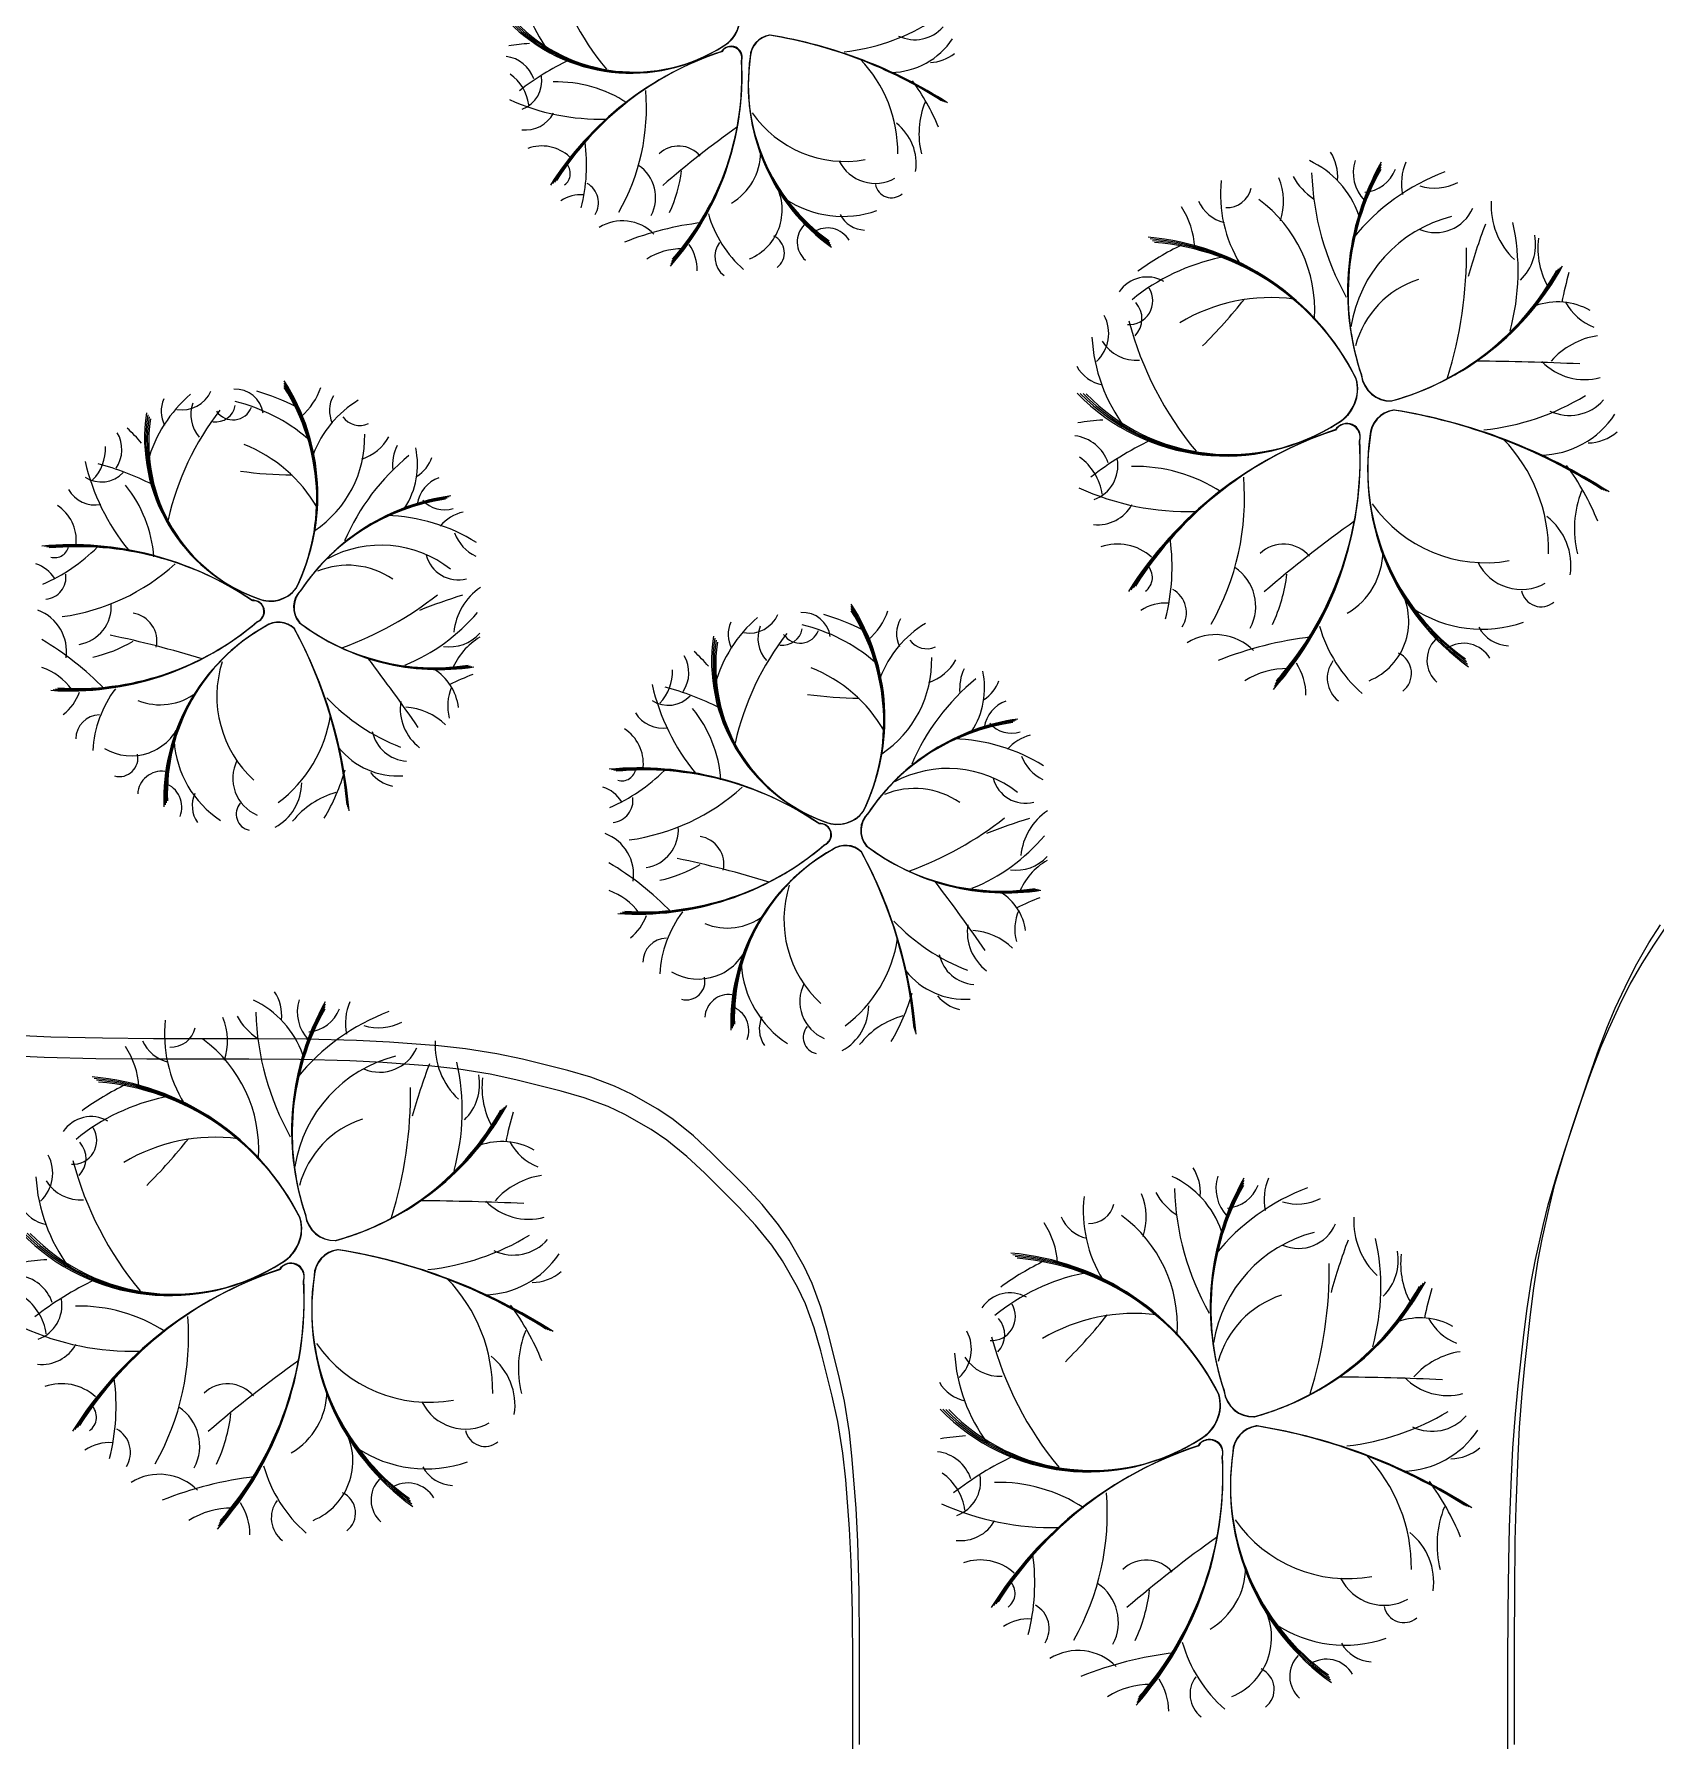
# Model space of a CAD drawing. Header units: metres. Extents: x -1097 to 1588, y -673 to 884.
# Drawn here: x 1047.83 to 1084.96, y 563.32 to 602.42 of the extents above; entities that cross this region are included whole.
import ezdxf

# ---------------------------------------------------------------- set-up
doc = ezdxf.new("R2010")
doc.units = ezdxf.units.M
for name, color, linetype, lineweight, plot in [('TERRENO', 188, 'Continuous', 0, False), ('VEGETACION', 85, 'Continuous', 0, False), ('VISTA LEJOS', 7, 'Continuous', 0, False)]:
    doc.layers.add(name, color=color, linetype=linetype, lineweight=lineweight, plot=plot)

msp = doc.modelspace()

# ---------------------------------------------------------------- linework, layer by layer
at = {"layer": 'TERRENO'}
for points in [[(1081.574, 562.768), (1081.574, 565.101), (1081.579, 566.267), (1081.593, 567.434), (1081.612, 568.211), (1081.656, 569.378), (1081.689, 570.026), (1081.747, 570.803), (1081.809, 571.451), (1081.939, 572.618), (1082.016, 573.223), (1082.116, 573.871), (1082.208, 574.346), (1082.38, 575.123), (1082.5, 575.599), (1082.688, 576.247), (1082.88, 576.851), (1083.268, 578.018), (1083.475, 578.608), (1083.705, 579.213), (1083.883, 579.631), (1084.185, 580.279), (1084.377, 580.653), (1084.651, 581.128), (1084.915, 581.546), (1085.433, 582.324)], [(1048.055, 578.973), (1047.258, 579.012)], [(1049.236, 578.944), (1048.055, 578.973)], [(1050.407, 578.935), (1049.236, 578.944)], [(1052.74, 578.935), (1050.407, 578.935)], [(1053.902, 578.925), (1052.74, 578.935)], [(1055.054, 578.896), (1053.902, 578.925)], [(1055.812, 578.858), (1055.054, 578.896)], [(1056.935, 578.772), (1055.812, 578.858)], [(1057.55, 578.704), (1056.935, 578.772)], [(1058.27, 578.589), (1057.55, 578.704)], [(1058.855, 578.464), (1058.27, 578.589)], [(1059.892, 578.205), (1058.855, 578.464)], [(1060.42, 578.052), (1059.892, 578.205)], [(1060.967, 577.85), (1060.42, 578.052)], [(1061.351, 577.668), (1060.967, 577.85)], [(1061.956, 577.322), (1061.351, 577.668)], [(1062.311, 577.082), (1061.956, 577.322)], [(1062.772, 576.707), (1062.311, 577.082)], [(1063.185, 576.323), (1062.772, 576.707)], [(1063.963, 575.546), (1063.185, 576.323)], [(1064.347, 575.133), (1063.963, 575.546)], [(1064.721, 574.672), (1064.347, 575.133)], [(1064.961, 574.317), (1064.721, 574.672)], [(1065.307, 573.712), (1064.961, 574.317)], [(1065.489, 573.328), (1065.307, 573.712)], [(1065.691, 572.781), (1065.489, 573.328)], [(1065.844, 572.253), (1065.691, 572.781)], [(1066.103, 571.216), (1065.844, 572.253)], [(1066.228, 570.631), (1066.103, 571.216)], [(1066.343, 569.911), (1066.228, 570.631)], [(1066.411, 569.296), (1066.343, 569.911)], [(1066.497, 568.173), (1066.411, 569.296)], [(1066.535, 567.414), (1066.497, 568.173)], [(1066.564, 566.262), (1066.535, 567.414)], [(1066.574, 565.101), (1066.564, 566.262)], [(1066.574, 562.768), (1066.574, 565.101)]]:
    msp.add_lwpolyline(points, dxfattribs=at)
at = {"layer": 'VEGETACION'}
for centre, radius, start, end in [((1062.13, 603.963), 3.177, -176.5521, -143.3248), ((1065.933, 605.752), 6.494, -165.075, -140.404), ((1063.234, 602.796), 0.75, -59.6316, 15.5267), ((1063.243, 602.792), 0.742, -59.6316, 15.5267), ((1063.252, 602.788), 0.735, -59.6316, 15.5267), ((1063.262, 602.784), 0.727, -59.6316, 15.5267), ((1061.49, 605.431), 3.908, -135.8986, -57.1106), ((1061.517, 605.401), 3.869, -135.8986, -57.1106), ((1061.544, 605.371), 3.83, -135.8986, -57.1106), ((1061.571, 605.34), 3.791, -135.8986, -57.1106), ((1065.869, 606.674), 4.686, -83.7709, -58.7855), ((1067.993, 603.154), 0.864, -115.4216, -41.3682), ((1059.492, 597.211), 5.002, 93.7471, 99.1785), ((1063.789, 601.89), 0.249, -16.3023, 147.7099), ((1064.735, 601.884), 0.513, 97.6577, 178.4723), ((1064.74, 601.879), 0.518, 97.6577, 178.4723), ((1064.746, 601.873), 0.523, 97.6577, 178.4723), ((1064.752, 601.868), 0.529, 97.6577, 178.4723), ((1063.032, 592.185), 10.337, 57.3651, 80.9064), ((1063.021, 592.08), 10.444, 57.3651, 80.9064), ((1063.009, 591.974), 10.55, 57.3651, 80.9064), ((1062.997, 591.869), 10.657, 57.3651, 80.9064), ((1067.415, 603.267), 1.729, -88.7585, -33.4892), ((1058.54, 601.143), 0.769, 18.8941, 82.6604), ((1062.672, 596.33), 6.075, 115.3675, 127.9134), ((1065.855, 595.041), 7.338, 108.2278, 147.7413), ((1065.838, 595.115), 7.265, 108.2278, 147.7413), ((1065.821, 595.188), 7.191, 108.2278, 147.7413), ((1065.804, 595.262), 7.118, 108.2278, 147.7413), ((1057.465, 601.446), 6.568, -41.3673, 3.0982), ((1057.532, 601.456), 6.503, -41.3673, 3.0982), ((1057.599, 601.465), 6.437, -41.3673, 3.0982), ((1057.666, 601.475), 6.371, -41.3673, 3.0982), ((1063.777, 601.873), 0.257, -16.3023, 147.7099), ((1063.781, 601.879), 0.255, -16.3023, 147.7099), ((1063.785, 601.884), 0.252, -16.3023, 147.7099), ((1068.593, 601.277), 4.415, 171.913, -125.4782), ((1068.639, 601.265), 4.461, 171.913, -125.4782), ((1068.685, 601.253), 4.506, 171.913, -125.4782), ((1068.73, 601.241), 4.552, 171.913, -125.4782), ((1064.527, 599.713), 3.076, -0.7301, 43.8737), ((1068.324, 602.662), 0.893, -88.4113, -50.0172), ((1058.13, 600.655), 1.034, 8.0443, 54.7383), ((1058.768, 601.342), 0.683, -69.9695, 9.6095), ((1059.784, 598.363), 2.961, 56.8352, 91.4125), ((1056.998, 600.733), 4.849, -29.5738, 4.6334), ((1063.961, 598.426), 4.936, 22.1727, 36.2527), ((1060.78, 605.453), 4.982, -114.5265, -88.3348), ((1059.076, 600.949), 0.727, -96.7983, -28.2853), ((1066.401, 602.105), 2.603, -145.1395, -79.9094), ((1070.027, 600.143), 1.939, 158.2317, -165.9475), ((1077.614, 581.045), 23.615, 125.3964, 130.683), ((1066.849, 599.448), 1.176, -8.5549, 52.1279), ((1059.447, 598.907), 0.949, 47.6643, 109.6767), ((1056.542, 599.42), 3.935, -14.4093, 7.687), ((1062.585, 599.209), 0.645, 40.1362, 133.6344), ((1059.781, 599.224), 0.323, -53.9788, 45.2466), ((1061.175, 598.676), 0.883, -28.0192, 56.4509), ((1063.1, 599.722), 1.364, -59.5602, -0.2949), ((1067.089, 599.919), 0.921, -153.6978, -60.843), ((1076.109, 597.549), 2.176, 19.3799, 65.0277), ((1076.637, 599.154), 1.04, -4.3751, 32.8068), ((1083.929, 596.538), 6.027, 150.7331, -161.4167), ((1083.874, 596.511), 5.967, 150.7331, -161.4167), ((1078.963, 599.249), 0.93, 162.6341, -136.29), ((1080.341, 598.994), 1.206, 155.9267, -168.1089), ((1059.547, 599.656), 3.124, -25.0359, -6.7435), ((1063.745, 598.39), 1.211, -67.7638, 32.3503), ((1077.993, 598.734), 3, 173.7036, -148.3047), ((1075.055, 598.588), 1.382, -18.7133, 22.7547), ((1077.854, 599.788), 1.353, -152.03, -122.6218), ((1083.335, 599.448), 6.258, -178.1326, -150.7686), ((1083.818, 596.484), 5.906, 150.7331, -161.4167), ((1083.762, 596.457), 5.846, 150.7331, -161.4167), ((1081.903, 594.591), 4.996, 110.7626, 140.8488), ((1078.237, 599.605), 0.81, -85.9073, -20.2766), ((1079.9, 600.018), 1.128, -107.8136, -62.3112), ((1060.349, 597.916), 0.824, 85.7524, 124.0799), ((1060.244, 598.558), 0.504, -32.2089, 60.6406), ((1066.345, 600.605), 2.362, -123.8321, -70.7414), ((1067.459, 599.045), 0.376, -168.8643, -49.8025), ((1075.131, 599.023), 0.58, -91.5673, -13.2579), ((1074.017, 596.102), 3.133, -3.5394, 53.779), ((1065.812, 599.022), 2.646, -164.2076, -131.0821), ((1066.875, 598.604), 0.676, -151.5837, -92.9724), ((1072.538, 597.431), 1.869, 3.1897, 33.3637), ((1075.262, 598.924), 0.839, -156.8216, -102.7882), ((1081.055, 595.216), 3.119, 104.3022, 170.9064), ((1079.92, 598.794), 0.922, -113.016, -23.0588), ((1082.882, 598.489), 1.693, 176.6602, -133.0871), ((1061.296, 597.132), 1.01, 44.3843, 121.9898), ((1063.912, 591.206), 6.938, 96.616, 111.7048), ((1065.857, 597.658), 0.557, 135.5337, -131.4923), ((1065.993, 597.402), 0.575, 30.6869, 123.3596), ((1094.553, 593.001), 14.413, 159.4444, 164.448), ((1076.689, 596.991), 5.12, -15.5135, 12.5466), ((1062.64, 596.065), 1.434, 88.5527, 123.2134), ((1061.931, 596.999), 1.079, -0.1646, 33.7767), ((1063.958, 597.318), 0.546, 143.2772, -127.661), ((1064.583, 597.407), 0.424, -52.5657, 65.2349), ((1076.97, 591.674), 6.571, 115.84, 126.0473), ((1072.849, 591.922), 5.862, 26.488, 85.2614), ((1072.903, 591.942), 5.803, 26.488, 85.2614), ((1072.958, 591.961), 5.745, 26.488, 85.2614), ((1073.013, 591.98), 5.686, 26.488, 85.2614), ((1071.142, 597.393), 9.484, -17.4611, 0.7999), ((1081.074, 597.596), 1.134, -45.9704, 10.8268), ((1084.097, 597.517), 1.835, 172.9522, -149.5421), ((1075.97, 592.648), 4.754, 101.8229, 129.1764), ((1077.237, 600.118), 6.327, -74.6311, -28.7579), ((1077.225, 600.182), 6.391, -74.6311, -28.7579), ((1073.314, 596.079), 0.775, 60.4896, 145.8542), ((1080.2, 594.716), 2.189, 107.819, 165.0507), ((1077.259, 599.991), 6.199, -74.6311, -28.7579), ((1077.248, 600.054), 6.263, -74.6311, -28.7579), ((1093.357, 594.021), 10.79, 164.2299, 167.915), ((1072.894, 596.311), 0.548, -93.337, 31.2781), ((1076.155, 592.29), 4.093, 82.6825, 120.7871), ((1066.627, 603.342), 11.329, -45.3806, -38.1227), ((1082.714, 594.77), 1.513, 60.4793, 109.6306), ((1084.04, 596.908), 1.306, -151.08, -112.5106), ((1071.555, 595.562), 0.878, -47.0727, 28.0407), ((1072.634, 595.896), 0.561, -44.3593, 41.3924), ((1080.488, 597.872), 7.859, -165.075, -140.404), ((1083.896, 593.744), 1.784, 98.7465, 138.355), ((1075.885, 595.706), 3.845, -176.5521, -143.3248), ((1073.077, 595.884), 0.939, -147.6286, -86.1269), ((1072.448, 595.224), 0.855, -150.9131, -100.7918), ((1080.393, 533.333), 61.595, 87.37064, 89.56824), ((1083.335, 595.877), 1.374, -135.5987, -75.0452), ((1049.599, 591.778), 4.698, -26.0226, 32.7509), ((1049.519, 591.831), 4.795, -26.0226, 32.7509), ((1049.559, 591.804), 4.747, -26.0226, 32.7509), ((1049.478, 591.857), 4.844, -26.0226, 32.7509), ((1052.934, 594.831), 1.544, -49.3208, -19.1468), ((1077.221, 594.294), 0.907, -59.6316, 15.5267), ((1077.232, 594.289), 0.898, -59.6316, 15.5267), ((1077.244, 594.285), 0.889, -59.6316, 15.5267), ((1077.255, 594.28), 0.88, -59.6316, 15.5267), ((1078.893, 594.7), 0.681, -173.0796, -87.7707), ((1078.887, 594.691), 0.674, -173.0796, -87.7707), ((1078.882, 594.682), 0.667, -173.0796, -87.7707), ((1078.876, 594.673), 0.66, -173.0796, -87.7707), ((1053.486, 591.769), 3.177, 130.9374, 164.1647), ((1051.441, 593.78), 0.707, 156.5763, -153.3024), ((1051.214, 594.536), 0.725, -99.5832, -24.4698), ((1052.19, 593.7), 0.776, 159.8609, -138.6374), ((1052.437, 593.643), 0.64, 7.979, 93.3436), ((1051.524, 590.176), 3.928, 49.3123, 76.6659), ((1051.388, 589.03), 5.429, 63.3294, 73.5368), ((1056.531, 591.91), 2.478, 121.1931, 159.1848), ((1055.282, 593.796), 0.693, 150.6678, -155.2987), ((1075.111, 597.483), 4.73, -135.8986, -57.1106), ((1075.144, 597.447), 4.683, -135.8986, -57.1106), ((1075.176, 597.41), 4.635, -135.8986, -57.1106), ((1075.208, 597.374), 4.588, -135.8986, -57.1106), ((1080.41, 598.987), 5.671, -83.7709, -58.7855), ((1082.981, 594.728), 1.045, -115.4216, -41.3682), ((1054.262, 593.17), 3.908, 171.5909, -109.6211), ((1054.254, 593.131), 3.869, 171.5909, -109.6211), ((1054.247, 593.091), 3.83, 171.5909, -109.6211), ((1054.239, 593.051), 3.791, 171.5909, -109.6211), ((1057.221, 589.841), 6.494, 142.4144, 167.0855), ((1051.975, 593.996), 0.464, -96.8698, -11.1181), ((1052.379, 594.034), 0.453, -145.8475, -21.2324), ((1055.282, 593.932), 0.479, -144.0778, -65.7685), ((1072.693, 587.535), 6.054, 93.7471, 99.1785), ((1079.037, 593.19), 0.621, 97.6577, 178.4723), ((1079.045, 593.184), 0.627, 97.6577, 178.4723), ((1079.052, 593.177), 0.634, 97.6577, 178.4723), ((1079.059, 593.171), 0.64, 97.6577, 178.4723), ((1076.977, 581.452), 12.511, 57.3651, 80.9064), ((1076.963, 581.325), 12.64, 57.3651, 80.9064), ((1076.949, 581.197), 12.769, 57.3651, 80.9064), ((1076.935, 581.069), 12.898, 57.3651, 80.9064), ((1082.282, 594.864), 2.092, -88.7585, -33.4892), ((1049.064, 592.901), 0.769, -33.6164, 30.1498), ((1046.524, 589.753), 5.002, 41.2365, 46.668), ((1052.806, 593.193), 2.589, -56.0499, 1.2684), ((1054.958, 593.763), 1.142, -71.2238, -29.7558), ((1071.541, 592.294), 0.931, 18.8941, 82.6604), ((1080.393, 584.909), 8.881, 108.2278, 147.7413), ((1080.373, 584.998), 8.792, 108.2278, 147.7413), ((1080.353, 585.087), 8.703, 108.2278, 147.7413), ((1080.332, 585.176), 8.615, 108.2278, 147.7413), ((1077.879, 593.178), 0.311, -16.3023, 147.7099), ((1077.883, 593.184), 0.308, -16.3023, 147.7099), ((1077.888, 593.191), 0.305, -16.3023, 147.7099), ((1077.893, 593.197), 0.302, -16.3023, 147.7099), ((1083.707, 592.455), 5.344, 171.913, -125.4782), ((1083.763, 592.441), 5.399, 171.913, -125.4782), ((1083.818, 592.427), 5.454, 171.913, -125.4782), ((1083.873, 592.413), 5.509, 171.913, -125.4782), ((1083.381, 594.133), 1.081, -88.4113, -50.0172), ((1048.427, 592.93), 1.034, -44.4663, 2.2277), ((1051.382, 589.874), 3.382, 30.1719, 68.2766), ((1059.686, 588.767), 5.171, 129.3569, 156.7209), ((1057.152, 592.531), 1.118, 155.4594, -175.1323), ((1054.807, 592.549), 1.798, -33.1306, 12.5172), ((1076.542, 586.469), 7.353, 115.3675, 127.9134), ((1070.239, 592.661), 7.95, -41.3673, 3.0982), ((1070.32, 592.672), 7.87, -41.3673, 3.0982), ((1070.402, 592.684), 7.791, -41.3673, 3.0982), ((1070.483, 592.696), 7.711, -41.3673, 3.0982), ((1078.786, 590.563), 3.722, -0.7301, 43.8737), ((1053.847, 593.748), 4.982, -167.037, -140.8453), ((1049.361, 592.841), 0.683, -122.4801, -42.901), ((1047.76, 586.693), 6.075, 62.857, 75.4028), ((1053.837, 601.679), 9.361, -97.8912, -90.6332), ((1056.125, 593.01), 0.859, -56.8856, -19.7037), ((1071.044, 591.703), 1.251, 8.0443, 54.7383), ((1071.817, 592.534), 0.827, -69.9695, 9.6095), ((1073.046, 588.93), 3.584, 56.8352, 91.4125), ((1078.101, 589.006), 5.974, 22.1727, 36.2527), ((1049.236, 592.358), 0.727, -149.3088, -80.7958), ((1047.615, 590.223), 2.961, 4.3247, 38.902), ((1057.357, 591.533), 0.769, 110.1236, 171.1994), ((1074.251, 597.51), 6.03, -114.5265, -88.3348), ((1069.674, 591.798), 5.869, -29.5738, 4.6334), ((1047.842, 590.821), 0.949, -4.8462, 57.1662), ((1057.939, 586.982), 4.83, 98.2226, 146.0727), ((1057.985, 586.959), 4.88, 98.2226, 146.0727), ((1058.031, 586.936), 4.93, 98.2226, 146.0727), ((1058.077, 586.913), 4.98, 98.2226, 146.0727), ((1057.225, 592.188), 0.669, -138.4179, -72.7871), ((1072.19, 592.059), 0.88, -96.7983, -28.2853), ((1081.054, 593.458), 3.15, -145.1395, -79.9094), ((1085.443, 591.083), 2.347, 158.2317, -165.9475), ((1055.781, 587.263), 4.128, 58.2521, 88.3382), ((1057.882, 590.501), 0.996, 103.4162, 139.3806), ((1094.625, 567.97), 28.581, 125.3964, 130.683), ((1081.596, 590.242), 1.423, -8.5549, 52.1279), ((1058.332, 591.305), 0.932, -160.3242, -114.8217), ((1069.122, 590.209), 4.762, -14.4093, 7.687), ((1048.674, 583.383), 7.338, 55.7173, 95.2308), ((1046.481, 593.439), 3.935, -66.9198, -44.8235), ((1048.722, 583.442), 7.265, 55.7173, 95.2308), ((1048.77, 583.5), 7.191, 55.7173, 95.2308), ((1048.819, 583.558), 7.118, 55.7173, 95.2308), ((1048.297, 590.749), 0.323, -106.4894, -7.264), ((1055.765, 588.133), 2.577, 51.7917, 118.3959), ((1057.54, 590.677), 0.762, -165.5266, -75.5693), ((1072.638, 589.587), 1.149, 47.6643, 109.6767), ((1076.436, 589.953), 0.78, 40.1362, 133.6344), ((1077.06, 590.574), 1.651, -59.5602, -0.2949), ((1047.604, 589.502), 0.824, 33.2419, 71.5693), ((1048.05, 589.976), 0.504, -84.7195, 8.1301), ((1047.801, 593.876), 4.849, -82.0843, -47.8772), ((1055.006, 588.442), 1.809, 55.3084, 112.5402), ((1073.043, 589.972), 0.39, -53.9788, 45.2466), ((1074.73, 589.308), 1.069, -28.0192, 56.4509), ((1072.759, 590.494), 3.781, -25.0359, -6.7435), ((1081.887, 590.812), 1.115, -153.6978, -60.843), ((1053.232, 590.183), 0.75, -112.1422, -36.9838), ((1053.235, 590.173), 0.742, -112.1422, -36.9838), ((1053.237, 590.164), 0.735, -112.1422, -36.9838), ((1053.24, 590.154), 0.727, -112.1422, -36.9838), ((1054.313, 589.289), 0.546, 134.4099, -140.2812), ((1054.322, 589.289), 0.551, 134.4099, -140.2812), ((1054.33, 589.29), 0.557, 134.4099, -140.2812), ((1054.339, 589.291), 0.563, 134.4099, -140.2812), ((1058.829, 588.581), 1.399, 124.1497, 174.4023), ((1073.602, 589.165), 0.61, -32.2089, 60.6406), ((1077.839, 588.962), 1.466, -67.7638, 32.3503), ((1082.335, 589.755), 0.456, -168.8643, -49.8025), ((1048.71, 589.309), 0.883, -80.5297, 3.9404), ((1052.831, 589.191), 0.257, -68.8128, 95.1993), ((1052.837, 589.191), 0.255, -68.8128, 95.1993), ((1052.844, 589.191), 0.252, -68.8128, 95.1993), ((1052.851, 589.191), 0.249, -68.8128, 95.1993), ((1052.207, 595.727), 7.836, -69.9716, -51.7106), ((1061.1, 578.17), 11.909, 106.9339, 111.9374), ((1062.544, 586.689), 4.747, -26.0226, 32.7509), ((1062.464, 586.742), 4.844, -26.0226, 32.7509), ((1062.504, 586.716), 4.795, -26.0226, 32.7509), ((1073.73, 588.388), 0.997, 85.7524, 124.0799), ((1080.986, 591.642), 2.858, -123.8321, -70.7414), ((1047.559, 588.273), 1.01, -8.1262, 69.4793), ((1048.65, 593.939), 6.568, -93.8779, -49.4123), ((1048.699, 593.892), 6.503, -93.8779, -49.4123), ((1048.747, 593.844), 6.437, -93.8779, -49.4123), ((1048.795, 593.797), 6.371, -93.8779, -49.4123), ((1049.991, 588.515), 0.645, -12.3743, 81.1239), ((1055.326, 584.919), 4.506, 119.4025, -177.9888), ((1055.307, 584.962), 4.461, 119.4025, -177.9888), ((1055.288, 585.006), 4.415, 119.4025, -177.9888), ((1053.42, 588.413), 0.529, 45.1472, 125.9617), ((1053.421, 588.421), 0.523, 45.1472, 125.9617), ((1053.421, 588.429), 0.518, 45.1472, 125.9617), ((1053.422, 588.437), 0.513, 45.1472, 125.9617), ((1056.986, 593.023), 5.122, -127.1416, -81.2685), ((1057.022, 593.062), 5.175, -127.1416, -81.2685), ((1057.058, 593.102), 5.228, -127.1416, -81.2685), ((1057.094, 593.141), 5.281, -127.1416, -81.2685), ((1054.733, 591.888), 4.231, -68.024, -39.9639), ((1066.471, 586.654), 3.177, 130.9374, 164.1647), ((1064.426, 588.665), 0.707, 156.5763, -153.3024), ((1064.199, 589.421), 0.725, -99.5832, -24.4698), ((1065.176, 588.585), 0.776, 159.8609, -138.6374), ((1065.423, 588.528), 0.64, 7.979, 93.3436), ((1064.509, 585.061), 3.928, 49.3123, 76.6659), ((1064.373, 583.915), 5.429, 63.3294, 73.5368), ((1062.584, 586.663), 4.698, -26.0226, 32.7509), ((1065.919, 589.716), 1.544, -49.3208, -19.1468), ((1069.517, 586.795), 2.478, 121.1931, 159.1848), ((1068.268, 588.681), 0.693, 150.6678, -155.2987), ((1080.342, 589.727), 3.202, -164.2076, -131.0821), ((1044.448, 582.591), 6.938, 44.1055, 59.1943), ((1048.497, 591.198), 3.124, -77.5465, -59.254), ((1044.726, 565.535), 23.615, 72.8859, 78.1724), ((1055.344, 584.876), 4.552, 119.4025, -177.9888), ((1044.69, 583.885), 10.337, 4.8546, 28.3959), ((1044.599, 583.83), 10.444, 4.8546, 28.3959), ((1044.509, 583.775), 10.55, 4.8546, 28.3959), ((1044.418, 583.72), 10.657, 4.8546, 28.3959), ((1057.335, 589.318), 0.937, -98.481, -41.6837), ((1058.803, 587.296), 1.516, 120.4416, 157.9474), ((1067.247, 588.055), 3.908, 171.5909, -109.6211), ((1067.24, 588.016), 3.869, 171.5909, -109.6211), ((1067.232, 587.976), 3.83, 171.5909, -109.6211), ((1067.224, 587.937), 3.791, 171.5909, -109.6211), ((1070.206, 584.726), 6.494, 142.4144, 167.0855), ((1064.96, 588.881), 0.464, -96.8698, -11.1181), ((1065.364, 588.919), 0.453, -145.8475, -21.2324), ((1068.267, 588.817), 0.479, -144.0778, -65.7685), ((1074.876, 587.439), 1.222, 44.3843, 121.9898), ((1078.041, 580.267), 8.396, 96.616, 111.7048), ((1080.396, 588.076), 0.675, 135.5337, -131.4923), ((1080.561, 587.767), 0.696, 30.6869, 123.3596), ((1081.628, 589.221), 0.818, -151.5837, -92.9724), ((1014.86, 557.447), 50.894, 34.8601, 37.0577), ((1062.049, 587.787), 0.769, -33.6164, 30.1498), ((1059.509, 584.638), 5.002, 41.2365, 46.668), ((1065.791, 588.078), 2.589, -56.0499, 1.2684), ((1067.943, 588.648), 1.142, -71.2238, -29.7558), ((1078.854, 587.773), 0.513, -52.5657, 65.2349), ((1047.53, 586.557), 1.434, 36.0422, 70.7029), ((1054.612, 587.25), 2.603, 162.3499, -132.4199), ((1056.307, 586.821), 1.25, 7.9688, 57.1201), ((1061.167, 579.466), 8.915, 111.7193, 115.4045), ((1061.412, 587.815), 1.034, -44.4663, 2.2277), ((1064.367, 584.759), 3.382, 30.1719, 68.2766), ((1070.137, 587.416), 1.118, 155.4594, -175.1323), ((1067.792, 587.434), 1.798, -33.1306, 12.5172), ((1076.503, 586.148), 1.735, 88.5527, 123.2134), ((1075.644, 587.278), 1.306, -0.1646, 33.7767), ((1078.098, 587.664), 0.66, 143.2772, -127.661), ((1047.839, 587.689), 1.079, -52.6752, -18.7339), ((1051.807, 585.841), 2.646, 143.2819, 176.4074), ((1050.712, 588.418), 1.364, -112.0707, -52.8054), ((1058.375, 587.027), 1.079, 156.4094, -165.0211), ((1066.832, 588.633), 4.982, -167.037, -140.8453), ((1060.745, 581.578), 6.075, 62.857, 75.4028), ((1066.822, 596.564), 9.361, -97.8912, -90.6332), ((1072.671, 583.652), 5.171, 129.3569, 156.7209), ((1069.11, 587.895), 0.859, -56.8856, -19.7037), ((1057.913, 590.452), 4.686, -136.2814, -111.296), ((1057.345, 586.971), 1.136, 171.8908, -127.5558), ((1056.228, 585.531), 1.474, 46.236, 85.8445), ((1062.346, 587.726), 0.683, -122.4801, -42.901), ((1060.601, 585.108), 2.961, 4.3247, 38.902), ((1070.342, 586.418), 0.769, 110.1236, 171.1994), ((1049.326, 586.274), 0.546, 90.7666, 179.8284), ((1050.047, 587.096), 1.211, -120.2743, -20.1602), ((1051.573, 587.281), 3.076, -53.2407, -8.6368), ((1060.827, 585.706), 0.949, -4.8462, 57.1662), ((1062.222, 587.243), 0.727, -149.3088, -80.7958), ((1070.925, 581.868), 4.83, 98.2226, 146.0727), ((1070.97, 581.845), 4.88, 98.2226, 146.0727), ((1071.016, 581.822), 4.93, 98.2226, 146.0727), ((1071.062, 581.799), 4.98, 98.2226, 146.0727), ((1070.21, 587.073), 0.669, -138.4179, -72.7871), ((1053.387, 586.381), 2.362, -176.3426, -123.252), ((1056.413, 586.625), 0.864, -167.9321, -93.8787), ((1068.766, 582.148), 4.128, 58.2521, 88.3382), ((1070.868, 585.386), 0.996, 103.4162, 139.3806), ((1049.778, 585.833), 0.424, -105.0763, 12.7243), ((1053.296, 585.373), 0.921, 153.7916, -113.3535), ((1056.151, 587.152), 1.729, -141.269, -85.9997), ((1071.317, 586.19), 0.932, -160.3242, -114.8217), ((1050.752, 584.975), 0.557, 83.0232, 175.9972), ((1050.208, 586.947), 4.936, -30.3378, -16.2579), ((1056.224, 586.063), 0.893, -140.9218, -102.5277), ((1061.659, 578.269), 7.338, 55.7173, 95.2308), ((1059.466, 588.324), 3.935, -66.9198, -44.8235), ((1061.708, 578.327), 7.265, 55.7173, 95.2308), ((1061.756, 578.385), 7.191, 55.7173, 95.2308), ((1061.804, 578.443), 7.118, 55.7173, 95.2308), ((1061.282, 585.634), 0.323, -106.4894, -7.264), ((1068.75, 583.018), 2.577, 51.7917, 118.3959), ((1070.525, 585.562), 0.762, -165.5266, -75.5693), ((1050.632, 584.711), 0.575, -21.8236, 70.849), ((1052.122, 584.742), 0.676, 155.9057, -145.483), ((1052.776, 585.277), 1.176, -61.0654, -0.3826), ((1055.261, 583.178), 1.939, 105.7212, 141.542), ((1060.589, 584.387), 0.824, 33.2419, 71.5693), ((1060.786, 588.761), 4.849, -82.0843, -47.8772), ((1067.992, 583.327), 1.809, 55.3084, 112.5402), ((1052.828, 584.548), 0.376, 138.6252, -102.3131), ((1061.035, 584.862), 0.504, -84.7195, 8.1301), ((1066.217, 585.068), 0.75, -112.1422, -36.9838), ((1066.22, 585.059), 0.742, -112.1422, -36.9838), ((1066.223, 585.049), 0.735, -112.1422, -36.9838), ((1066.225, 585.039), 0.727, -112.1422, -36.9838), ((1067.298, 584.174), 0.546, 134.4099, -140.2812), ((1067.307, 584.175), 0.551, 134.4099, -140.2812), ((1067.315, 584.175), 0.557, 134.4099, -140.2812), ((1067.324, 584.176), 0.563, 134.4099, -140.2812), ((1071.814, 583.467), 1.399, 124.1497, 174.4023), ((1061.696, 584.194), 0.883, -80.5297, 3.9404), ((1065.816, 584.076), 0.257, -68.8128, 95.1993), ((1065.823, 584.076), 0.255, -68.8128, 95.1993), ((1065.829, 584.076), 0.252, -68.8128, 95.1993), ((1065.836, 584.076), 0.249, -68.8128, 95.1993), ((1065.192, 590.612), 7.836, -69.9716, -51.7106), ((1074.086, 573.055), 11.909, 106.9339, 111.9374), ((1060.544, 583.158), 1.01, -8.1262, 69.4793), ((1061.635, 588.824), 6.568, -93.8779, -49.4123), ((1061.684, 588.777), 6.503, -93.8779, -49.4123), ((1061.732, 588.73), 6.437, -93.8779, -49.4123), ((1061.781, 588.682), 6.371, -93.8779, -49.4123), ((1062.976, 583.4), 0.645, -12.3743, 81.1239), ((1066.405, 583.298), 0.529, 45.1472, 125.9617), ((1066.406, 583.306), 0.523, 45.1472, 125.9617), ((1066.406, 583.314), 0.518, 45.1472, 125.9617), ((1066.407, 583.322), 0.513, 45.1472, 125.9617), ((1069.971, 587.908), 5.122, -127.1416, -81.2685), ((1070.007, 587.947), 5.175, -127.1416, -81.2685), ((1070.043, 587.987), 5.228, -127.1416, -81.2685), ((1070.079, 588.026), 5.281, -127.1416, -81.2685), ((1067.718, 586.773), 4.231, -68.024, -39.9639), ((1057.433, 577.476), 6.938, 44.1055, 59.1943), ((1061.482, 586.083), 3.124, -77.5465, -59.254), ((1057.711, 560.42), 23.615, 72.8859, 78.1724), ((1068.329, 579.761), 4.552, 119.4025, -177.9888), ((1068.311, 579.804), 4.506, 119.4025, -177.9888), ((1068.292, 579.848), 4.461, 119.4025, -177.9888), ((1068.274, 579.891), 4.415, 119.4025, -177.9888), ((1057.675, 578.77), 10.337, 4.8546, 28.3959), ((1057.585, 578.715), 10.444, 4.8546, 28.3959), ((1057.494, 578.66), 10.55, 4.8546, 28.3959), ((1057.403, 578.605), 10.657, 4.8546, 28.3959), ((1070.32, 584.203), 0.937, -98.481, -41.6837), ((1071.788, 582.181), 1.516, 120.4416, 157.9474), ((1027.846, 552.333), 50.894, 34.8601, 37.0577), ((1060.516, 581.443), 1.434, 36.0422, 70.7029), ((1067.597, 582.135), 2.603, 162.3499, -132.4199), ((1069.292, 581.706), 1.25, 7.9688, 57.1201), ((1074.153, 574.352), 8.915, 111.7193, 115.4045), ((1060.824, 582.574), 1.079, -52.6752, -18.7339), ((1064.792, 580.726), 2.646, 143.2819, 176.4074), ((1063.697, 583.304), 1.364, -112.0707, -52.8054), ((1071.36, 581.912), 1.079, 156.4094, -165.0211), ((1070.898, 585.337), 4.686, -136.2814, -111.296), ((1070.33, 581.856), 1.136, 171.8908, -127.5558), ((1069.213, 580.416), 1.474, 46.236, 85.8445), ((1062.311, 581.159), 0.546, 90.7666, 179.8284), ((1063.032, 581.981), 1.211, -120.2743, -20.1602), ((1064.558, 582.166), 3.076, -53.2407, -8.6368), ((1066.372, 581.266), 2.362, -176.3426, -123.252), ((1069.399, 581.51), 0.864, -167.9321, -93.8787), ((1062.763, 580.718), 0.424, -105.0763, 12.7243), ((1066.281, 580.258), 0.921, 153.7916, -113.3535), ((1069.136, 582.037), 1.729, -141.269, -85.9997), ((1051.927, 578.314), 2.176, 19.3799, 65.0277), ((1052.456, 579.918), 1.04, -4.3751, 32.8068), ((1059.748, 577.303), 6.027, 150.7331, -161.4167), ((1054.781, 580.014), 0.93, 162.6341, -136.29), ((1056.159, 579.758), 1.206, 155.9267, -168.1089), ((1063.737, 579.86), 0.557, 83.0232, 175.9972), ((1063.193, 581.832), 4.936, -30.3378, -16.2579), ((1069.209, 580.948), 0.893, -140.9218, -102.5277), ((1050.873, 579.352), 1.382, -18.7133, 22.7547), ((1053.672, 580.552), 1.353, -152.03, -122.6218), ((1059.153, 580.213), 6.258, -178.1326, -150.7686), ((1059.692, 577.276), 5.967, 150.7331, -161.4167), ((1059.636, 577.249), 5.906, 150.7331, -161.4167), ((1059.58, 577.221), 5.846, 150.7331, -161.4167), ((1057.721, 575.355), 4.996, 110.7626, 140.8488), ((1054.056, 580.37), 0.81, -85.9073, -20.2766), ((1063.617, 579.596), 0.575, -21.8236, 70.849), ((1065.107, 579.628), 0.676, 155.9057, -145.483), ((1065.761, 580.162), 1.176, -61.0654, -0.3826), ((1068.246, 578.063), 1.939, 105.7212, 141.542), ((1053.811, 579.499), 3, 173.7036, -148.3047), ((1050.949, 579.788), 0.58, -91.5673, -13.2579), ((1055.719, 580.782), 1.128, -107.8136, -62.3112), ((1065.813, 579.433), 0.376, 138.6252, -102.3131), ((1048.356, 578.196), 1.869, 3.1897, 33.3637), ((1051.081, 579.688), 0.839, -156.8216, -102.7882), ((1049.835, 576.867), 3.133, -3.5394, 53.779), ((1055.738, 579.559), 0.922, -113.016, -23.0588), ((1058.7, 579.254), 1.693, 176.6602, -133.0871), ((1056.874, 575.981), 3.119, 104.3022, 170.9064), ((1070.371, 573.766), 14.413, 159.4444, 164.448), ((1052.508, 577.755), 5.12, -15.5135, 12.5466), ((1052.788, 572.439), 6.571, 115.84, 126.0473), ((1048.667, 572.687), 5.862, 26.488, 85.2614), ((1048.722, 572.706), 5.803, 26.488, 85.2614), ((1048.777, 572.725), 5.745, 26.488, 85.2614), ((1048.832, 572.744), 5.686, 26.488, 85.2614), ((1046.961, 578.157), 9.484, -17.4611, 0.7999), ((1056.892, 578.361), 1.134, -45.9704, 10.8268), ((1059.915, 578.282), 1.835, 172.9522, -149.5421), ((1051.788, 573.413), 4.754, 101.8229, 129.1764), ((1049.132, 576.844), 0.775, 60.4896, 145.8542), ((1056.018, 575.48), 2.189, 107.819, 165.0507), ((1053.077, 580.756), 6.199, -74.6311, -28.7579), ((1053.066, 580.819), 6.263, -74.6311, -28.7579), ((1053.055, 580.883), 6.327, -74.6311, -28.7579), ((1053.044, 580.946), 6.391, -74.6311, -28.7579), ((1069.176, 574.785), 10.79, 164.2299, 167.915), ((1048.712, 577.076), 0.548, -93.337, 31.2781), ((1051.973, 573.054), 4.093, 82.6825, 120.7871), ((1047.373, 576.326), 0.878, -47.0727, 28.0407), ((1048.452, 576.66), 0.561, -44.3593, 41.3924), ((1042.445, 584.107), 11.329, -45.3806, -38.1227), ((1058.533, 575.535), 1.513, 60.4793, 109.6306), ((1059.858, 577.673), 1.306, -151.08, -112.5106), ((1056.306, 578.637), 7.859, -165.075, -140.404), ((1073.493, 575.88), 1.04, -4.3751, 32.8068), ((1051.703, 576.471), 3.845, -176.5521, -143.3248), ((1048.895, 576.649), 0.939, -147.6286, -86.1269), ((1059.714, 574.508), 1.784, 98.7465, 138.355), ((1072.965, 574.276), 2.176, 19.3799, 65.0277), ((1080.191, 576.175), 6.258, -178.1326, -150.7686), ((1080.786, 573.265), 6.027, 150.7331, -161.4167), ((1080.73, 573.238), 5.967, 150.7331, -161.4167), ((1080.674, 573.211), 5.906, 150.7331, -161.4167), ((1080.618, 573.184), 5.846, 150.7331, -161.4167), ((1078.759, 571.318), 4.996, 110.7626, 140.8488), ((1075.819, 575.976), 0.93, 162.6341, -136.29), ((1075.094, 576.332), 0.81, -85.9073, -20.2766), ((1077.197, 575.72), 1.206, 155.9267, -168.1089), ((1048.266, 575.988), 0.855, -150.9131, -100.7918), ((1056.211, 514.098), 61.595, 87.37064, 89.56824), ((1059.153, 576.642), 1.374, -135.5987, -75.0452), ((1074.849, 575.461), 3, 173.7036, -148.3047), ((1071.987, 575.75), 0.58, -91.5673, -13.2579), ((1071.911, 575.315), 1.382, -18.7133, 22.7547), ((1074.71, 576.514), 1.353, -152.03, -122.6218), ((1076.757, 576.744), 1.128, -107.8136, -62.3112), ((1053.039, 575.059), 0.907, -59.6316, 15.5267), ((1053.051, 575.054), 0.898, -59.6316, 15.5267), ((1053.062, 575.049), 0.889, -59.6316, 15.5267), ((1053.073, 575.045), 0.88, -59.6316, 15.5267), ((1054.711, 575.464), 0.681, -173.0796, -87.7707), ((1054.706, 575.455), 0.674, -173.0796, -87.7707), ((1054.7, 575.447), 0.667, -173.0796, -87.7707), ((1054.695, 575.438), 0.66, -173.0796, -87.7707), ((1069.394, 574.158), 1.869, 3.1897, 33.3637), ((1072.118, 575.65), 0.839, -156.8216, -102.7882), ((1070.873, 572.829), 3.133, -3.5394, 53.779), ((1079.738, 575.216), 1.693, 176.6602, -133.0871), ((1050.93, 578.248), 4.73, -135.8986, -57.1106), ((1050.962, 578.211), 4.683, -135.8986, -57.1106), ((1050.994, 578.175), 4.635, -135.8986, -57.1106), ((1051.027, 578.138), 4.588, -135.8986, -57.1106), ((1056.229, 579.752), 5.671, -83.7709, -58.7855), ((1058.8, 575.493), 1.045, -115.4216, -41.3682), ((1077.911, 571.943), 3.119, 104.3022, 170.9064), ((1076.776, 575.521), 0.922, -113.016, -23.0588), ((1091.409, 569.728), 14.413, 159.4444, 164.448), ((1073.545, 573.717), 5.12, -15.5135, 12.5466), ((1054.856, 573.955), 0.621, 97.6577, 178.4723), ((1054.863, 573.948), 0.627, 97.6577, 178.4723), ((1054.87, 573.942), 0.634, 97.6577, 178.4723), ((1054.877, 573.935), 0.64, 97.6577, 178.4723), ((1052.796, 562.217), 12.511, 57.3651, 80.9064), ((1052.782, 562.089), 12.64, 57.3651, 80.9064), ((1052.767, 561.962), 12.769, 57.3651, 80.9064), ((1052.753, 561.834), 12.898, 57.3651, 80.9064), ((1058.1, 575.628), 2.092, -88.7585, -33.4892), ((1069.705, 568.649), 5.862, 26.488, 85.2614), ((1069.76, 568.668), 5.803, 26.488, 85.2614), ((1069.815, 568.687), 5.745, 26.488, 85.2614), ((1077.93, 574.323), 1.134, -45.9704, 10.8268), ((1080.953, 574.244), 1.835, 172.9522, -149.5421), ((1048.511, 568.3), 6.054, 93.7471, 99.1785), ((1056.212, 565.673), 8.881, 108.2278, 147.7413), ((1056.191, 565.762), 8.792, 108.2278, 147.7413), ((1056.171, 565.852), 8.703, 108.2278, 147.7413), ((1056.15, 565.941), 8.615, 108.2278, 147.7413), ((1053.697, 573.942), 0.311, -16.3023, 147.7099), ((1053.702, 573.949), 0.308, -16.3023, 147.7099), ((1053.706, 573.955), 0.305, -16.3023, 147.7099), ((1053.711, 573.962), 0.302, -16.3023, 147.7099), ((1059.199, 574.897), 1.081, -88.4113, -50.0172), ((1072.826, 569.375), 4.754, 101.8229, 129.1764), ((1073.826, 568.401), 6.571, 115.84, 126.0473), ((1069.87, 568.706), 5.686, 26.488, 85.2614), ((1067.999, 574.119), 9.484, -17.4611, 0.7999), ((1047.359, 573.058), 0.931, 18.8941, 82.6604), ((1052.36, 567.233), 7.353, 115.3675, 127.9134), ((1046.058, 573.425), 7.95, -41.3673, 3.0982), ((1046.139, 573.437), 7.87, -41.3673, 3.0982), ((1046.22, 573.449), 7.791, -41.3673, 3.0982), ((1046.301, 573.46), 7.711, -41.3673, 3.0982), ((1059.526, 573.22), 5.344, 171.913, -125.4782), ((1059.581, 573.206), 5.399, 171.913, -125.4782), ((1059.636, 573.192), 5.454, 171.913, -125.4782), ((1059.692, 573.177), 5.509, 171.913, -125.4782), ((1054.604, 571.327), 3.722, -0.7301, 43.8737), ((1074.115, 576.718), 6.199, -74.6311, -28.7579), ((1074.104, 576.781), 6.263, -74.6311, -28.7579), ((1074.093, 576.845), 6.327, -74.6311, -28.7579), ((1074.082, 576.908), 6.391, -74.6311, -28.7579), ((1090.213, 570.747), 10.79, 164.2299, 167.915), ((1046.862, 572.468), 1.251, 8.0443, 54.7383), ((1047.635, 573.299), 0.827, -69.9695, 9.6095), ((1048.864, 569.694), 3.584, 56.8352, 91.4125), ((1053.92, 569.77), 5.974, 22.1727, 36.2527), ((1070.17, 572.806), 0.775, 60.4896, 145.8542), ((1069.75, 573.038), 0.548, -93.337, 31.2781), ((1077.056, 571.442), 2.189, 107.819, 165.0507), ((1045.493, 572.563), 5.869, -29.5738, 4.6334), ((1069.49, 572.622), 0.561, -44.3593, 41.3924), ((1073.011, 569.017), 4.093, 82.6825, 120.7871), ((1063.483, 580.069), 11.329, -45.3806, -38.1227), ((1079.571, 571.497), 1.513, 60.4793, 109.6306), ((1080.896, 573.635), 1.306, -151.08, -112.5106), ((1050.07, 578.275), 6.03, -114.5265, -88.3348), ((1061.261, 571.847), 2.347, 158.2317, -165.9475), ((1068.411, 572.288), 0.878, -47.0727, 28.0407), ((1077.344, 574.599), 7.859, -165.075, -140.404), ((1048.008, 572.823), 0.88, -96.7983, -28.2853), ((1070.443, 548.735), 28.581, 125.3964, 130.683), ((1056.873, 574.223), 3.15, -145.1395, -79.9094), ((1057.414, 571.007), 1.423, -8.5549, 52.1279), ((1072.741, 572.433), 3.845, -176.5521, -143.3248), ((1069.933, 572.611), 0.939, -147.6286, -86.1269), ((1080.752, 570.471), 1.784, 98.7465, 138.355), ((1077.249, 510.06), 61.595, 87.37064, 89.56824), ((1080.191, 572.604), 1.374, -135.5987, -75.0452), ((1048.457, 570.352), 1.149, 47.6643, 109.6767), ((1044.94, 570.973), 4.762, -14.4093, 7.687), ((1052.254, 570.718), 0.78, 40.1362, 133.6344), ((1052.878, 571.339), 1.651, -59.5602, -0.2949), ((1069.304, 571.95), 0.855, -150.9131, -100.7918), ((1074.077, 571.021), 0.907, -59.6316, 15.5267), ((1074.088, 571.016), 0.898, -59.6316, 15.5267), ((1075.749, 571.426), 0.681, -173.0796, -87.7707), ((1075.743, 571.418), 0.674, -173.0796, -87.7707), ((1075.738, 571.409), 0.667, -173.0796, -87.7707), ((1075.733, 571.4), 0.66, -173.0796, -87.7707), ((1048.861, 570.736), 0.39, -53.9788, 45.2466), ((1050.548, 570.073), 1.069, -28.0192, 56.4509), ((1057.705, 571.577), 1.115, -153.6978, -60.843), ((1071.967, 574.21), 4.73, -135.8986, -57.1106), ((1072, 574.173), 4.683, -135.8986, -57.1106), ((1072.032, 574.137), 4.635, -135.8986, -57.1106), ((1072.064, 574.1), 4.588, -135.8986, -57.1106), ((1074.1, 571.011), 0.889, -59.6316, 15.5267), ((1074.111, 571.007), 0.88, -59.6316, 15.5267), ((1077.267, 575.714), 5.671, -83.7709, -58.7855), ((1048.577, 571.258), 3.781, -25.0359, -6.7435), ((1053.658, 569.726), 1.466, -67.7638, 32.3503), ((1075.894, 569.917), 0.621, 97.6577, 178.4723), ((1075.901, 569.911), 0.627, 97.6577, 178.4723), ((1075.908, 569.904), 0.634, 97.6577, 178.4723), ((1075.915, 569.897), 0.64, 97.6577, 178.4723), ((1073.834, 558.179), 12.511, 57.3651, 80.9064), ((1073.819, 558.051), 12.64, 57.3651, 80.9064), ((1073.805, 557.924), 12.769, 57.3651, 80.9064), ((1073.791, 557.796), 12.898, 57.3651, 80.9064), ((1079.837, 571.455), 1.045, -115.4216, -41.3682), ((1049.548, 569.153), 0.997, 85.7524, 124.0799), ((1049.421, 569.93), 0.61, -32.2089, 60.6406), ((1058.153, 570.519), 0.456, -168.8643, -49.8025), ((1069.549, 564.262), 6.054, 93.7471, 99.1785), ((1077.209, 561.814), 8.703, 108.2278, 147.7413), ((1077.188, 561.903), 8.615, 108.2278, 147.7413), ((1074.735, 569.904), 0.311, -16.3023, 147.7099), ((1074.739, 569.911), 0.308, -16.3023, 147.7099), ((1074.744, 569.917), 0.305, -16.3023, 147.7099), ((1074.749, 569.924), 0.302, -16.3023, 147.7099), ((1079.138, 571.59), 2.092, -88.7585, -33.4892), ((1056.804, 572.407), 2.858, -123.8321, -70.7414), ((1068.397, 569.02), 0.931, 18.8941, 82.6604), ((1073.398, 563.196), 7.353, 115.3675, 127.9134), ((1077.25, 561.635), 8.881, 108.2278, 147.7413), ((1077.229, 561.724), 8.792, 108.2278, 147.7413), ((1067.096, 569.387), 7.95, -41.3673, 3.0982), ((1067.177, 569.399), 7.87, -41.3673, 3.0982), ((1067.258, 569.411), 7.791, -41.3673, 3.0982), ((1067.339, 569.422), 7.711, -41.3673, 3.0982), ((1080.564, 569.182), 5.344, 171.913, -125.4782), ((1080.619, 569.168), 5.399, 171.913, -125.4782), ((1080.674, 569.154), 5.454, 171.913, -125.4782), ((1080.729, 569.139), 5.509, 171.913, -125.4782), ((1075.642, 567.289), 3.722, -0.7301, 43.8737), ((1080.237, 570.859), 1.081, -88.4113, -50.0172), ((1050.695, 568.203), 1.222, 44.3843, 121.9898), ((1053.86, 561.031), 8.396, 96.616, 111.7048), ((1056.16, 570.492), 3.202, -164.2076, -131.0821), ((1056.214, 568.84), 0.675, 135.5337, -131.4923), ((1057.446, 569.985), 0.818, -151.5837, -92.9724), ((1067.9, 568.43), 1.251, 8.0443, 54.7383), ((1068.673, 569.261), 0.827, -69.9695, 9.6095), ((1054.672, 568.537), 0.513, -52.5657, 65.2349), ((1056.379, 568.531), 0.696, 30.6869, 123.3596), ((1069.902, 565.656), 3.584, 56.8352, 91.4125), ((1066.531, 568.525), 5.869, -29.5738, 4.6334), ((1074.958, 565.733), 5.974, 22.1727, 36.2527), ((1052.321, 566.913), 1.735, 88.5527, 123.2134), ((1051.462, 568.042), 1.306, -0.1646, 33.7767), ((1053.916, 568.429), 0.66, 143.2772, -127.661), ((1071.107, 574.237), 6.03, -114.5265, -88.3348), ((1082.299, 567.81), 2.347, 158.2317, -165.9475), ((1069.046, 568.785), 0.88, -96.7983, -28.2853), ((1077.91, 570.185), 3.15, -145.1395, -79.9094), ((1091.481, 544.697), 28.581, 125.3964, 130.683), ((1078.452, 566.969), 1.423, -8.5549, 52.1279), ((1069.495, 566.314), 1.149, 47.6643, 109.6767), ((1065.978, 566.936), 4.762, -14.4093, 7.687), ((1073.292, 566.68), 0.78, 40.1362, 133.6344), ((1069.899, 566.698), 0.39, -53.9788, 45.2466), ((1073.916, 567.301), 1.651, -59.5602, -0.2949), ((1078.743, 567.539), 1.115, -153.6978, -60.843), ((1071.586, 566.035), 1.069, -28.0192, 56.4509), ((1069.615, 567.22), 3.781, -25.0359, -6.7435), ((1070.459, 565.892), 0.61, -32.2089, 60.6406), ((1074.696, 565.688), 1.466, -67.7638, 32.3503), ((1079.191, 566.482), 0.456, -168.8643, -49.8025), ((1070.586, 565.115), 0.997, 85.7524, 124.0799), ((1077.842, 568.369), 2.858, -123.8321, -70.7414), ((1071.732, 564.166), 1.222, 44.3843, 121.9898), ((1077.198, 566.454), 3.202, -164.2076, -131.0821), ((1078.484, 565.947), 0.818, -151.5837, -92.9724), ((1074.898, 556.994), 8.396, 96.616, 111.7048), ((1077.252, 564.802), 0.675, 135.5337, -131.4923), ((1077.417, 564.493), 0.696, 30.6869, 123.3596), ((1073.359, 562.875), 1.735, 88.5527, 123.2134), ((1072.5, 564.005), 1.306, -0.1646, 33.7767), ((1074.954, 564.391), 0.66, 143.2772, -127.661), ((1075.71, 564.499), 0.513, -52.5657, 65.2349)]:
    msp.add_arc(centre, radius, start, end, dxfattribs=at)
at = {"layer": 'VISTA LEJOS'}
for points in [[(1081.574, 562.768), (1081.574, 565.101), (1081.579, 566.267), (1081.593, 567.434), (1081.612, 568.211), (1081.656, 569.378), (1081.689, 570.026), (1081.747, 570.803), (1081.809, 571.451), (1081.939, 572.618), (1082.016, 573.223), (1082.116, 573.871), (1082.208, 574.346), (1082.38, 575.123), (1082.5, 575.599), (1082.688, 576.247), (1082.88, 576.851), (1083.268, 578.018), (1083.475, 578.608), (1083.705, 579.213), (1083.883, 579.631), (1084.185, 580.279), (1084.377, 580.653), (1084.651, 581.128), (1084.915, 581.546), (1085.433, 582.324)], [(1081.725, 563.238), (1081.725, 565.57), (1081.73, 566.737), (1081.744, 567.903), (1081.763, 568.681), (1081.806, 569.847), (1081.84, 570.495), (1081.898, 571.273), (1081.96, 571.921), (1082.09, 573.087), (1082.166, 573.692), (1082.267, 574.34), (1082.358, 574.815), (1082.531, 575.593), (1082.651, 576.068), (1082.838, 576.716), (1083.03, 577.321), (1083.419, 578.488), (1083.626, 579.078), (1083.856, 579.683), (1084.034, 580.1), (1084.336, 580.748), (1084.528, 581.123), (1084.802, 581.598), (1085.066, 582.016)], [(1066.725, 563.238), (1066.725, 565.57), (1066.715, 566.732), (1066.686, 567.884), (1066.648, 568.643), (1066.561, 569.766), (1066.494, 570.38), (1066.379, 571.1), (1066.254, 571.686), (1065.995, 572.723), (1065.841, 573.251), (1065.64, 573.798), (1065.457, 574.182), (1065.112, 574.787), (1064.872, 575.142), (1064.497, 575.603), (1064.113, 576.016), (1063.336, 576.793), (1062.923, 577.177), (1062.462, 577.552), (1062.107, 577.792), (1061.502, 578.137), (1061.118, 578.32), (1060.571, 578.521), (1060.043, 578.675), (1059.006, 578.934), (1058.42, 579.059), (1057.7, 579.174), (1057.086, 579.241), (1055.963, 579.328), (1055.204, 579.366), (1054.052, 579.395), (1052.891, 579.404), (1050.558, 579.404), (1049.387, 579.414), (1048.206, 579.443), (1047.409, 579.481)]]:
    msp.add_lwpolyline(points, dxfattribs=at)

doc.saveas('drawing.dxf')
